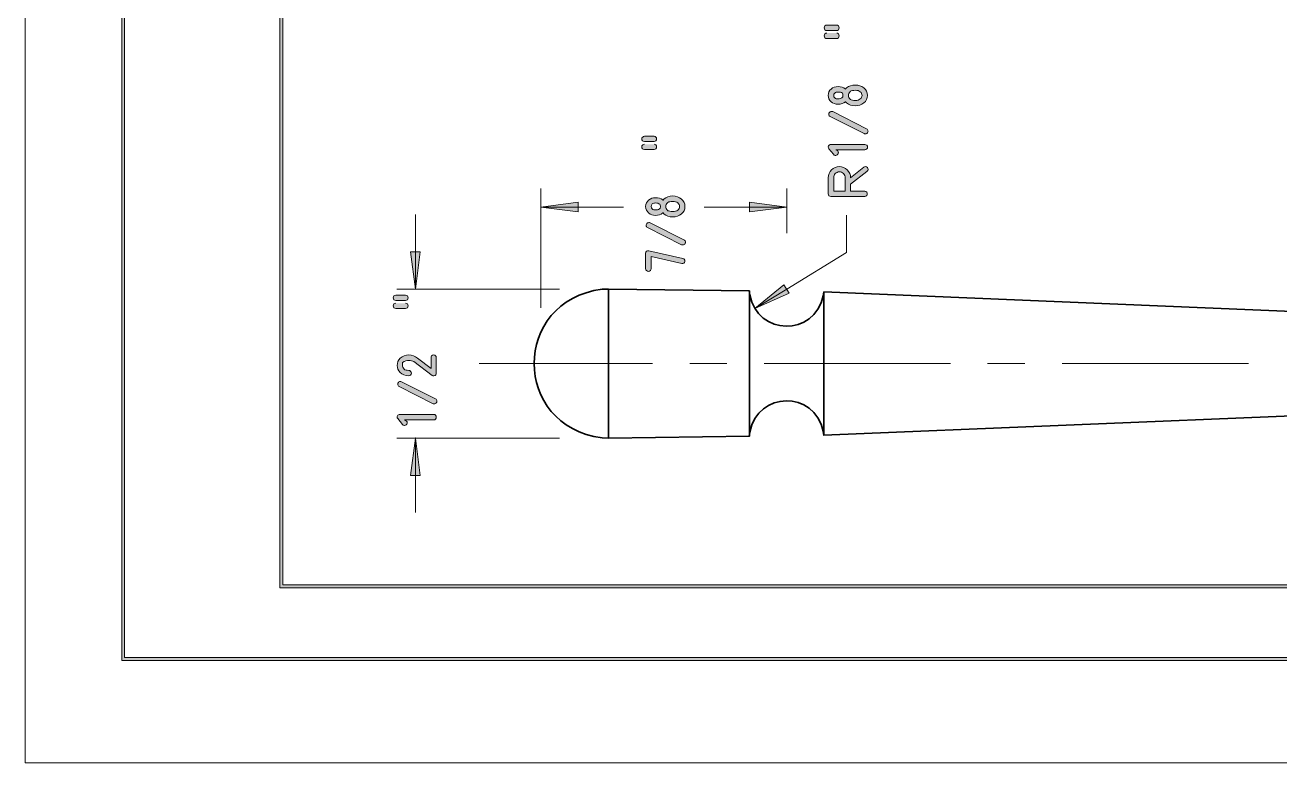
# Model space of a CAD drawing. Header units: inches. Extents: x -1525 to 612, y 0 to 1008.
# Drawn here: x 0 to 302.7, y 0 to 178 of the extents above; entities that cross this region are included whole.
import ezdxf

# ---------------------------------------------------------------- set-up
doc = ezdxf.new("R2010")
doc.units = ezdxf.units.IN
doc.header["$MEASUREMENT"] = 0
doc.layers.add('Layer 1', color=7, linetype='Continuous', lineweight=0)

# ---------------------------------------------------------------- blocks, each defined once
blk = doc.blocks.new('Block_33')
at = {"layer": 'Layer 1', "true_color": 0x000000, "transparency": 33554687}
h = blk.add_hatch(color=18, dxfattribs=at)
h.dxf.hatch_style = 2
h.paths.add_polyline_path([(589.74, 978.48), (589.02, 977.76), (589.02, 25.44), (24, 25.44), (24, 977.76), (589.02, 977.76), (589.74, 978.48), (23.34, 978.48), (23.34, 24.72), (589.74, 24.72), (589.74, 978.48)])
h = blk.add_hatch(color=18, dxfattribs=at)
h.dxf.hatch_style = 2
h.paths.add_polyline_path([(562.74, 273.42), (562.02, 272.7), (562.02, 42.96), (62.16, 42.96), (62.16, 272.7), (562.02, 272.7), (562.74, 273.42), (61.44, 273.42), (61.44, 42.24), (562.74, 42.24), (562.74, 273.42)])
h = blk.add_hatch(color=18, dxfattribs=at)
h.dxf.hatch_style = 2
edge = h.paths.add_edge_path()
edge.add_spline(control_points=[(197.82, 137.94), (197.82, 137.94), (197.82, 141.12), (197.82, 141.12), (197.82, 141.48), (197.7, 141.84), (197.4, 142.2), (197.16, 142.44), (196.8, 142.56), (196.44, 142.56), (196.02, 142.56), (195.72, 142.38), (195.42, 142.14), (195.18, 141.84), (195.06, 141.54), (195.06, 141.12), (195.06, 141.12), (195.06, 137.94), (195.06, 137.94), (195.06, 137.94), (197.82, 137.94), (197.82, 137.94)], knot_values=[0, 0, 0, 0, 1, 1, 1, 2, 2, 2, 3, 3, 3, 4, 4, 4, 5, 5, 5, 6, 6, 6, 7, 7, 7, 7], degree=3, periodic=0)
edge = h.paths.add_edge_path()
edge.add_spline(control_points=[(199.14, 139.62), (199.14, 139.62), (199.14, 137.94), (199.14, 137.94), (199.14, 137.94), (202.56, 137.94), (202.56, 137.94), (202.98, 137.82), (203.16, 137.58), (203.16, 137.28), (203.16, 136.92), (202.98, 136.68), (202.56, 136.62), (202.56, 136.62), (194.4, 136.62), (194.4, 136.62), (194.22, 136.62), (194.1, 136.68), (193.92, 136.8), (193.8, 136.92), (193.74, 137.1), (193.74, 137.28), (193.74, 137.28), (193.74, 141.12), (193.74, 141.12), (193.74, 141.84), (193.98, 142.5), (194.52, 143.04), (195.06, 143.58), (195.72, 143.82), (196.44, 143.82), (197.16, 143.82), (197.76, 143.58), (198.3, 143.04), (198.84, 142.56), (199.14, 141.9), (199.14, 141.12), (199.14, 141.12), (202.32, 143.7), (202.32, 143.7), (202.44, 143.82), (202.56, 143.82), (202.68, 143.82), (202.92, 143.82), (203.1, 143.76), (203.22, 143.58), (203.28, 143.46), (203.34, 143.34), (203.34, 143.16), (203.34, 142.98), (203.22, 142.8), (203.04, 142.68), (203.04, 142.68), (199.14, 139.62), (199.14, 139.62)], knot_values=[0, 0, 0, 0, 1, 1, 1, 2, 2, 2, 3, 3, 3, 4, 4, 4, 5, 5, 5, 6, 6, 6, 7, 7, 7, 8, 8, 8, 9, 9, 9, 10, 10, 10, 11, 11, 11, 12, 12, 12, 13, 13, 13, 14, 14, 14, 15, 15, 15, 16, 16, 16, 17, 17, 17, 18, 18, 18, 18], degree=3, periodic=0)
edge = h.paths.add_edge_path()
edge.add_spline(control_points=[(193.86, 148.14), (193.8, 148.26), (193.74, 148.38), (193.74, 148.5), (193.74, 148.62), (193.74, 148.74), (193.8, 148.8), (193.92, 149.04), (194.16, 149.16), (194.4, 149.16), (194.4, 149.16), (202.56, 149.16), (202.56, 149.16), (202.74, 149.16), (202.86, 149.1), (203.04, 148.98), (203.16, 148.86), (203.22, 148.74), (203.22, 148.56), (203.22, 148.38), (203.16, 148.2), (203.04, 148.08), (202.86, 147.96), (202.74, 147.9), (202.56, 147.9), (202.56, 147.9), (195.54, 147.9), (195.54, 147.9), (195.54, 147.9), (196.02, 147.6), (196.02, 147.6), (196.14, 147.48), (196.2, 147.36), (196.2, 147.18), (196.2, 147.12), (196.2, 147.12), (196.14, 147.06), (196.14, 146.88), (196.08, 146.76), (195.9, 146.64), (195.78, 146.58), (195.66, 146.52), (195.54, 146.52), (195.54, 146.52), (195.42, 146.52), (195.42, 146.52), (195.3, 146.58), (195.12, 146.64), (195, 146.82), (195, 146.82), (193.86, 148.14), (193.86, 148.14)], knot_values=[0, 0, 0, 0, 1, 1, 1, 2, 2, 2, 3, 3, 3, 4, 4, 4, 5, 5, 5, 6, 6, 6, 7, 7, 7, 8, 8, 8, 9, 9, 9, 10, 10, 10, 11, 11, 11, 12, 12, 12, 13, 13, 13, 14, 14, 14, 15, 15, 15, 16, 16, 16, 17, 17, 17, 17], degree=3, periodic=0)
edge = h.paths.add_edge_path()
edge.add_spline(control_points=[(194.22, 155.88), (193.98, 156), (193.86, 156.18), (193.86, 156.48), (193.86, 156.6), (193.92, 156.66), (193.92, 156.72), (194.04, 157.02), (194.28, 157.14), (194.52, 157.14), (194.64, 157.14), (194.7, 157.08), (194.82, 157.08), (194.82, 157.08), (202.98, 152.94), (202.98, 152.94), (203.22, 152.82), (203.34, 152.64), (203.34, 152.4), (203.34, 152.28), (203.34, 152.16), (203.28, 152.1), (203.16, 151.86), (202.98, 151.74), (202.68, 151.74), (202.56, 151.74), (202.5, 151.74), (202.38, 151.8), (202.38, 151.8), (194.22, 155.88), (194.22, 155.88)], knot_values=[0, 0, 0, 0, 1, 1, 1, 2, 2, 2, 3, 3, 3, 4, 4, 4, 5, 5, 5, 6, 6, 6, 7, 7, 7, 8, 8, 8, 9, 9, 9, 10, 10, 10, 10], degree=3, periodic=0)
edge = h.paths.add_edge_path()
edge.add_spline(control_points=[(197.28, 160.92), (197.28, 160.92), (197.28, 161.04), (197.28, 161.04), (197.28, 161.28), (197.28, 161.46), (197.16, 161.58), (196.86, 161.76), (196.5, 161.82), (196.14, 161.82), (195.78, 161.82), (195.54, 161.76), (195.3, 161.58), (195.12, 161.46), (195.06, 161.22), (195.06, 160.98), (195.06, 160.74), (195.12, 160.56), (195.3, 160.38), (195.48, 160.26), (195.78, 160.14), (196.14, 160.14), (196.5, 160.14), (196.8, 160.26), (197.04, 160.44), (197.22, 160.56), (197.28, 160.74), (197.28, 160.92)], knot_values=[0, 0, 0, 0, 1, 1, 1, 2, 2, 2, 3, 3, 3, 4, 4, 4, 5, 5, 5, 6, 6, 6, 7, 7, 7, 8, 8, 8, 9, 9, 9, 9], degree=3, periodic=0)
edge = h.paths.add_edge_path()
edge.add_spline(control_points=[(194.46, 159.48), (193.98, 159.84), (193.74, 160.38), (193.74, 160.98), (193.74, 161.64), (193.98, 162.18), (194.46, 162.54), (194.88, 162.96), (195.48, 163.14), (196.14, 163.14), (196.8, 163.14), (197.4, 162.96), (197.88, 162.54), (197.94, 162.54), (197.94, 162.48), (197.88, 162.48), (197.94, 162.6), (198, 162.66), (198.18, 162.84), (198.72, 163.26), (199.44, 163.5), (200.28, 163.5), (201.06, 163.5), (201.78, 163.26), (202.32, 162.84), (202.92, 162.36), (203.22, 161.76), (203.22, 160.98), (203.22, 160.26), (202.92, 159.66), (202.32, 159.18), (201.78, 158.7), (201.06, 158.52), (200.28, 158.52), (199.44, 158.52), (198.72, 158.7), (198.18, 159.18), (198, 159.3), (197.88, 159.42), (197.88, 159.54), (197.94, 159.54), (197.94, 159.48), (197.88, 159.42), (197.4, 159.06), (196.8, 158.88), (196.14, 158.88), (195.48, 158.88), (194.88, 159.06), (194.46, 159.48)], knot_values=[0, 0, 0, 0, 1, 1, 1, 2, 2, 2, 3, 3, 3, 4, 4, 4, 5, 5, 5, 6, 6, 6, 7, 7, 7, 8, 8, 8, 9, 9, 9, 10, 10, 10, 11, 11, 11, 12, 12, 12, 13, 13, 13, 14, 14, 14, 15, 15, 15, 16, 16, 16, 16], degree=3, periodic=0)
edge = h.paths.add_edge_path()
edge.add_spline(control_points=[(201.48, 160.14), (201.78, 160.38), (201.9, 160.68), (201.9, 160.98), (201.9, 161.34), (201.78, 161.64), (201.48, 161.88), (201.18, 162.12), (200.76, 162.24), (200.28, 162.24), (199.74, 162.24), (199.32, 162.12), (199.08, 162), (198.72, 161.64), (198.6, 161.34), (198.6, 160.98), (198.6, 160.68), (198.72, 160.32), (199.08, 160.02), (199.32, 159.84), (199.74, 159.78), (200.28, 159.78), (200.76, 159.78), (201.18, 159.9), (201.48, 160.14)], knot_values=[0, 0, 0, 0, 1, 1, 1, 2, 2, 2, 3, 3, 3, 4, 4, 4, 5, 5, 5, 6, 6, 6, 7, 7, 7, 8, 8, 8, 8], degree=3, periodic=0)
edge = h.paths.add_edge_path()
edge.add_spline(control_points=[(195.78, 177.96), (195.96, 177.96), (196.08, 177.9), (196.2, 177.78), (196.32, 177.66), (196.38, 177.48), (196.38, 177.3), (196.38, 177.12), (196.32, 176.94), (196.2, 176.82), (196.08, 176.7), (195.96, 176.64), (195.78, 176.64), (195.78, 176.64), (193.44, 176.64), (193.44, 176.64), (193.26, 176.64), (193.08, 176.7), (192.96, 176.82), (192.84, 176.94), (192.78, 177.12), (192.78, 177.3), (192.78, 177.48), (192.84, 177.66), (192.96, 177.78), (193.14, 177.9), (193.26, 177.96), (193.44, 177.96), (193.44, 177.96), (195.78, 177.96), (195.78, 177.96)], knot_values=[0, 0, 0, 0, 1, 1, 1, 2, 2, 2, 3, 3, 3, 4, 4, 4, 5, 5, 5, 6, 6, 6, 7, 7, 7, 8, 8, 8, 9, 9, 9, 10, 10, 10, 10], degree=3, periodic=0)
edge = h.paths.add_edge_path()
edge.add_spline(control_points=[(195.78, 176.04), (195.96, 176.04), (196.08, 175.98), (196.2, 175.86), (196.32, 175.74), (196.38, 175.56), (196.38, 175.38), (196.38, 175.2), (196.32, 175.08), (196.2, 174.9), (196.08, 174.78), (195.96, 174.72), (195.78, 174.72), (195.78, 174.72), (193.44, 174.72), (193.44, 174.72), (193.26, 174.72), (193.08, 174.78), (192.96, 174.9), (192.84, 175.08), (192.78, 175.2), (192.78, 175.38), (192.78, 175.56), (192.84, 175.74), (192.96, 175.86), (193.14, 175.98), (193.26, 176.04), (193.44, 176.04)], knot_values=[0, 0, 0, 0, 1, 1, 1, 2, 2, 2, 3, 3, 3, 4, 4, 4, 5, 5, 5, 6, 6, 6, 7, 7, 7, 8, 8, 8, 9, 9, 9, 9], degree=3, periodic=0)
edge.add_line((193.44, 176.04), (195.78, 176.04))
h = blk.add_hatch(color=18, dxfattribs=at)
h.dxf.hatch_style = 2
edge = h.paths.add_edge_path()
edge.add_spline(control_points=[(151.02, 122.16), (151.02, 122.16), (151.02, 119.22), (151.02, 119.22), (151.02, 119.04), (150.96, 118.86), (150.84, 118.74), (150.66, 118.62), (150.54, 118.56), (150.36, 118.56), (150.18, 118.56), (150.06, 118.62), (149.88, 118.74), (149.76, 118.86), (149.7, 119.04), (149.7, 119.22), (149.7, 119.22), (149.7, 122.94), (149.7, 122.94), (149.7, 123.12), (149.82, 123.3), (149.94, 123.42), (150.06, 123.54), (150.24, 123.54), (150.36, 123.54), (150.42, 123.54), (150.42, 123.54), (150.48, 123.54), (150.48, 123.54), (158.7, 121.68), (158.7, 121.68), (158.88, 121.68), (158.94, 121.56), (159, 121.5), (159.12, 121.32), (159.18, 121.2), (159.18, 121.08), (159.18, 121.02), (159.18, 120.96), (159.18, 120.9), (159.12, 120.72), (159.06, 120.6), (158.94, 120.54), (158.76, 120.48), (158.64, 120.42), (158.52, 120.42), (158.46, 120.42), (158.46, 120.42), (158.4, 120.42), (158.4, 120.42), (151.02, 122.16), (151.02, 122.16)], knot_values=[0, 0, 0, 0, 1, 1, 1, 2, 2, 2, 3, 3, 3, 4, 4, 4, 5, 5, 5, 6, 6, 6, 7, 7, 7, 8, 8, 8, 9, 9, 9, 10, 10, 10, 11, 11, 11, 12, 12, 12, 13, 13, 13, 14, 14, 14, 15, 15, 15, 16, 16, 16, 17, 17, 17, 17], degree=3, periodic=0)
edge = h.paths.add_edge_path()
edge.add_spline(control_points=[(150.18, 129.12), (149.94, 129.24), (149.82, 129.42), (149.82, 129.66), (149.82, 129.78), (149.88, 129.84), (149.88, 129.96), (150, 130.2), (150.24, 130.32), (150.48, 130.32), (150.6, 130.32), (150.66, 130.32), (150.78, 130.26), (150.78, 130.26), (158.94, 126.18), (158.94, 126.18), (159.18, 126.06), (159.3, 125.88), (159.3, 125.58), (159.3, 125.46), (159.3, 125.4), (159.24, 125.34), (159.12, 125.04), (158.94, 124.92), (158.64, 124.92), (158.58, 124.92), (158.46, 124.98), (158.34, 124.98), (158.34, 124.98), (150.18, 129.12), (150.18, 129.12)], knot_values=[0, 0, 0, 0, 1, 1, 1, 2, 2, 2, 3, 3, 3, 4, 4, 4, 5, 5, 5, 6, 6, 6, 7, 7, 7, 8, 8, 8, 9, 9, 9, 10, 10, 10, 10], degree=3, periodic=0)
edge = h.paths.add_edge_path()
edge.add_spline(control_points=[(153.24, 134.1), (153.24, 134.1), (153.24, 134.28), (153.24, 134.28), (153.24, 134.46), (153.24, 134.64), (153.12, 134.76), (152.82, 134.94), (152.46, 135.06), (152.1, 135.06), (151.74, 135.06), (151.5, 134.94), (151.26, 134.82), (151.08, 134.64), (151.02, 134.46), (151.02, 134.22), (151.02, 133.98), (151.08, 133.74), (151.26, 133.62), (151.5, 133.44), (151.74, 133.38), (152.1, 133.38), (152.46, 133.38), (152.76, 133.44), (153, 133.62), (153.18, 133.74), (153.24, 133.92), (153.24, 134.1)], knot_values=[0, 0, 0, 0, 1, 1, 1, 2, 2, 2, 3, 3, 3, 4, 4, 4, 5, 5, 5, 6, 6, 6, 7, 7, 7, 8, 8, 8, 9, 9, 9, 9], degree=3, periodic=0)
edge = h.paths.add_edge_path()
edge.add_spline(control_points=[(150.42, 132.66), (149.94, 133.02), (149.7, 133.56), (149.7, 134.22), (149.7, 134.82), (149.94, 135.36), (150.42, 135.72), (150.84, 136.14), (151.44, 136.32), (152.1, 136.32), (152.76, 136.32), (153.36, 136.14), (153.84, 135.78), (153.9, 135.72), (153.9, 135.66), (153.84, 135.66), (153.9, 135.78), (153.96, 135.9), (154.14, 136.02), (154.68, 136.5), (155.4, 136.74), (156.24, 136.74), (157.08, 136.74), (157.74, 136.5), (158.28, 136.02), (158.88, 135.54), (159.18, 134.94), (159.18, 134.22), (159.18, 133.44), (158.88, 132.84), (158.28, 132.36), (157.74, 131.94), (157.08, 131.7), (156.24, 131.7), (155.4, 131.7), (154.68, 131.94), (154.14, 132.36), (153.96, 132.54), (153.9, 132.6), (153.84, 132.72), (153.9, 132.72), (153.9, 132.66), (153.84, 132.66), (153.36, 132.24), (152.76, 132.06), (152.1, 132.06), (151.44, 132.06), (150.84, 132.24), (150.42, 132.66)], knot_values=[0, 0, 0, 0, 1, 1, 1, 2, 2, 2, 3, 3, 3, 4, 4, 4, 5, 5, 5, 6, 6, 6, 7, 7, 7, 8, 8, 8, 9, 9, 9, 10, 10, 10, 11, 11, 11, 12, 12, 12, 13, 13, 13, 14, 14, 14, 15, 15, 15, 16, 16, 16, 16], degree=3, periodic=0)
edge = h.paths.add_edge_path()
edge.add_spline(control_points=[(157.44, 133.32), (157.74, 133.56), (157.86, 133.86), (157.86, 134.22), (157.86, 134.52), (157.74, 134.82), (157.44, 135.06), (157.14, 135.3), (156.72, 135.42), (156.24, 135.42), (155.7, 135.42), (155.34, 135.36), (155.04, 135.18), (154.68, 134.88), (154.56, 134.52), (154.56, 134.22), (154.56, 133.86), (154.68, 133.56), (155.04, 133.2), (155.28, 133.08), (155.7, 133.02), (156.24, 133.02), (156.78, 133.02), (157.14, 133.08), (157.44, 133.32)], knot_values=[0, 0, 0, 0, 1, 1, 1, 2, 2, 2, 3, 3, 3, 4, 4, 4, 5, 5, 5, 6, 6, 6, 7, 7, 7, 8, 8, 8, 8], degree=3, periodic=0)
edge = h.paths.add_edge_path()
edge.add_spline(control_points=[(151.74, 151.14), (151.92, 151.14), (152.04, 151.08), (152.16, 150.96), (152.28, 150.84), (152.34, 150.66), (152.34, 150.48), (152.34, 150.3), (152.28, 150.18), (152.16, 150.06), (152.04, 149.94), (151.92, 149.88), (151.74, 149.88), (151.74, 149.88), (149.4, 149.88), (149.4, 149.88), (149.22, 149.88), (149.04, 149.94), (148.92, 150.06), (148.8, 150.18), (148.74, 150.3), (148.74, 150.48), (148.74, 150.72), (148.8, 150.84), (148.98, 150.96), (149.1, 151.08), (149.22, 151.14), (149.4, 151.14), (149.4, 151.14), (151.74, 151.14), (151.74, 151.14)], knot_values=[0, 0, 0, 0, 1, 1, 1, 2, 2, 2, 3, 3, 3, 4, 4, 4, 5, 5, 5, 6, 6, 6, 7, 7, 7, 8, 8, 8, 9, 9, 9, 10, 10, 10, 10], degree=3, periodic=0)
edge = h.paths.add_edge_path()
edge.add_spline(control_points=[(151.74, 149.22), (151.92, 149.22), (152.04, 149.16), (152.16, 149.04), (152.28, 148.92), (152.34, 148.74), (152.34, 148.56), (152.34, 148.38), (152.28, 148.26), (152.16, 148.14), (152.04, 148.02), (151.92, 147.96), (151.74, 147.96), (151.74, 147.96), (149.4, 147.96), (149.4, 147.96), (149.22, 147.96), (149.04, 148.02), (148.92, 148.14), (148.8, 148.26), (148.74, 148.44), (148.74, 148.56), (148.74, 148.8), (148.8, 148.92), (148.98, 149.04), (149.1, 149.16), (149.22, 149.22), (149.4, 149.22)], knot_values=[0, 0, 0, 0, 1, 1, 1, 2, 2, 2, 3, 3, 3, 4, 4, 4, 5, 5, 5, 6, 6, 6, 7, 7, 7, 8, 8, 8, 9, 9, 9, 9], degree=3, periodic=0)
edge.add_line((149.4, 149.22), (151.74, 149.22))
for points in [[(133.44, 134.04), (124.44, 134.04), (133.44, 132.9), (133.44, 135.24), (124.44, 134.04), (133.44, 134.04)], [(174.72, 134.04), (183.72, 134.04), (174.72, 135.24), (174.72, 132.9), (183.72, 134.04), (174.72, 134.04)], [(94.14, 123.3), (94.14, 114.3), (95.28, 123.3), (92.94, 123.3), (94.14, 114.3), (94.14, 123.3)], [(183.72, 114.3), (176.04, 109.62), (184.32, 113.34), (183.06, 115.32), (176.04, 109.62), (183.72, 114.3)], [(94.14, 69.36), (94.14, 78.36), (92.94, 69.36), (95.28, 69.36), (94.14, 78.36), (94.14, 69.36)]]:
    blk.add_hatch(color=18, dxfattribs=at).paths.add_polyline_path(points)
h = blk.add_hatch(color=18, dxfattribs=at)
h.dxf.hatch_style = 2
edge = h.paths.add_edge_path()
edge.add_spline(control_points=[(89.88, 83.04), (89.76, 83.16), (89.76, 83.28), (89.76, 83.4), (89.76, 83.52), (89.76, 83.58), (89.82, 83.7), (89.94, 83.94), (90.12, 84.06), (90.42, 84.06), (90.42, 84.06), (98.58, 84.06), (98.58, 84.06), (98.76, 84.06), (98.88, 84), (99, 83.88), (99.12, 83.76), (99.18, 83.58), (99.18, 83.4), (99.18, 83.22), (99.12, 83.1), (99, 82.92), (98.88, 82.8), (98.76, 82.74), (98.58, 82.74), (98.58, 82.74), (91.56, 82.74), (91.56, 82.74), (91.56, 82.74), (92.04, 82.44), (92.04, 82.44), (92.16, 82.32), (92.16, 82.2), (92.16, 82.08), (92.16, 82.02), (92.16, 81.96), (92.16, 81.9), (92.16, 81.72), (92.04, 81.6), (91.92, 81.54), (91.8, 81.42), (91.68, 81.42), (91.56, 81.42), (91.56, 81.42), (91.44, 81.42), (91.44, 81.42), (91.26, 81.42), (91.14, 81.54), (91.02, 81.66), (91.02, 81.66), (89.88, 83.04), (89.88, 83.04)], knot_values=[0, 0, 0, 0, 1, 1, 1, 2, 2, 2, 3, 3, 3, 4, 4, 4, 5, 5, 5, 6, 6, 6, 7, 7, 7, 8, 8, 8, 9, 9, 9, 10, 10, 10, 11, 11, 11, 12, 12, 12, 13, 13, 13, 14, 14, 14, 15, 15, 15, 16, 16, 16, 17, 17, 17, 17], degree=3, periodic=0)
edge = h.paths.add_edge_path()
edge.add_spline(control_points=[(90.24, 90.78), (90, 90.9), (89.88, 91.08), (89.88, 91.32), (89.88, 91.44), (89.88, 91.56), (89.94, 91.62), (90.06, 91.86), (90.24, 91.98), (90.54, 91.98), (90.6, 91.98), (90.72, 91.98), (90.78, 91.92), (90.78, 91.92), (99, 87.84), (99, 87.84), (99.24, 87.72), (99.36, 87.54), (99.36, 87.24), (99.36, 87.12), (99.3, 87.06), (99.3, 87), (99.18, 86.76), (98.94, 86.58), (98.7, 86.58), (98.58, 86.58), (98.52, 86.64), (98.4, 86.64), (98.4, 86.64), (90.24, 90.78), (90.24, 90.78)], knot_values=[0, 0, 0, 0, 1, 1, 1, 2, 2, 2, 3, 3, 3, 4, 4, 4, 5, 5, 5, 6, 6, 6, 7, 7, 7, 8, 8, 8, 9, 9, 9, 10, 10, 10, 10], degree=3, periodic=0)
edge = h.paths.add_edge_path()
edge.add_spline(control_points=[(97.92, 95.1), (97.92, 95.1), (97.92, 97.74), (97.92, 97.74), (97.92, 97.92), (97.98, 98.04), (98.04, 98.16), (98.22, 98.28), (98.4, 98.4), (98.58, 98.4), (98.76, 98.4), (98.88, 98.34), (99, 98.22), (99.12, 98.1), (99.18, 97.92), (99.18, 97.74), (99.18, 97.74), (99.18, 94.02), (99.18, 94.02), (99.18, 93.9), (99.18, 93.72), (99.06, 93.6), (99, 93.48), (98.82, 93.42), (98.64, 93.36), (98.64, 93.36), (98.58, 93.36), (98.58, 93.36), (98.4, 93.36), (98.28, 93.42), (98.16, 93.48), (98.16, 93.48), (93.78, 96.78), (93.78, 96.78), (93.48, 96.96), (93.06, 97.08), (92.58, 97.08), (92.1, 97.08), (91.62, 96.9), (91.08, 96.6), (91.08, 96.42), (91.02, 96.18), (91.02, 95.88), (91.02, 95.58), (91.14, 95.28), (91.44, 94.98), (91.68, 94.74), (92.04, 94.68), (92.58, 94.68), (92.76, 94.68), (92.88, 94.62), (93, 94.44), (93.12, 94.32), (93.18, 94.2), (93.18, 94.02), (93.18, 93.84), (93.12, 93.66), (93, 93.54), (92.88, 93.42), (92.76, 93.36), (92.58, 93.36), (91.68, 93.36), (91.02, 93.66), (90.48, 94.14), (90, 94.68), (89.76, 95.22), (89.76, 95.88), (89.76, 96.54), (90, 97.14), (90.48, 97.62), (91.08, 98.1), (91.8, 98.4), (92.58, 98.4), (93.36, 98.4), (94.02, 98.1), (94.68, 97.62), (94.68, 97.62), (97.92, 95.1), (97.92, 95.1)], knot_values=[0, 0, 0, 0, 1, 1, 1, 2, 2, 2, 3, 3, 3, 4, 4, 4, 5, 5, 5, 6, 6, 6, 7, 7, 7, 8, 8, 8, 9, 9, 9, 10, 10, 10, 11, 11, 11, 12, 12, 12, 13, 13, 13, 14, 14, 14, 15, 15, 15, 16, 16, 16, 17, 17, 17, 18, 18, 18, 19, 19, 19, 20, 20, 20, 21, 21, 21, 22, 22, 22, 23, 23, 23, 24, 24, 24, 25, 25, 25, 26, 26, 26, 26], degree=3, periodic=0)
edge = h.paths.add_edge_path()
edge.add_spline(control_points=[(91.74, 112.8), (91.92, 112.8), (92.1, 112.74), (92.22, 112.62), (92.34, 112.5), (92.4, 112.32), (92.4, 112.14), (92.4, 111.96), (92.34, 111.84), (92.22, 111.72), (92.1, 111.6), (91.92, 111.54), (91.74, 111.54), (91.74, 111.54), (89.46, 111.54), (89.46, 111.54), (89.28, 111.54), (89.1, 111.6), (88.98, 111.72), (88.86, 111.84), (88.8, 111.96), (88.8, 112.14), (88.8, 112.38), (88.86, 112.5), (88.98, 112.62), (89.1, 112.74), (89.28, 112.8), (89.46, 112.8), (89.46, 112.8), (91.74, 112.8), (91.74, 112.8)], knot_values=[0, 0, 0, 0, 1, 1, 1, 2, 2, 2, 3, 3, 3, 4, 4, 4, 5, 5, 5, 6, 6, 6, 7, 7, 7, 8, 8, 8, 9, 9, 9, 10, 10, 10, 10], degree=3, periodic=0)
edge = h.paths.add_edge_path()
edge.add_spline(control_points=[(91.74, 110.88), (91.92, 110.88), (92.1, 110.82), (92.22, 110.7), (92.34, 110.58), (92.4, 110.46), (92.4, 110.28), (92.4, 110.1), (92.34, 109.92), (92.22, 109.8), (92.1, 109.68), (91.92, 109.62), (91.74, 109.62), (91.74, 109.62), (89.46, 109.62), (89.46, 109.62), (89.28, 109.62), (89.1, 109.68), (88.98, 109.8), (88.86, 109.92), (88.8, 110.1), (88.8, 110.28), (88.8, 110.46), (88.86, 110.58), (88.98, 110.7), (89.1, 110.82), (89.28, 110.88), (89.46, 110.88)], knot_values=[0, 0, 0, 0, 1, 1, 1, 2, 2, 2, 3, 3, 3, 4, 4, 4, 5, 5, 5, 6, 6, 6, 7, 7, 7, 8, 8, 8, 9, 9, 9, 9], degree=3, periodic=0)
edge.add_line((89.46, 110.88), (91.74, 110.88))
h = blk.add_hatch(color=18, dxfattribs=at)
h.dxf.hatch_style = 2
h.paths.add_polyline_path([(183.72, 114.3), (183.78, 114.3), (183.78, 114.36), (183.72, 114.36)])
h = blk.add_hatch(color=18, dxfattribs=at)
h.dxf.hatch_style = 2
h.paths.add_polyline_path([(183.72, 114.3), (183.78, 114.3), (183.78, 114.36), (183.72, 114.36)])
at = {"layer": 'Layer 1', "color": 18, "lineweight": 9, "true_color": 0x000000}
for p, q in [((124.44, 109.8), (124.44, 138.54)), ((183.72, 127.8), (183.72, 138.54)), ((133.44, 134.04), (144.36, 134.04)), ((174.72, 134.04), (163.8, 134.04)), ((94.14, 132.3), (94.14, 123.3)), ((128.94, 114.3), (89.64, 114.3)), ((140.76, 96.36), (140.76, 114.3)), ((174.72, 96.36), (174.72, 113.88)), ((192.66, 96.36), (192.66, 113.64)), ((151.32, 96.36), (109.56, 96.36)), ((140.76, 78.36), (140.76, 96.36)), ((169.32, 96.36), (160.32, 96.36)), ((174.72, 78.78), (174.72, 96.36)), ((223.26, 96.36), (178.26, 96.36)), ((192.66, 79.02), (192.66, 96.36)), ((241.2, 96.36), (232.2, 96.36)), ((295.14, 96.36), (250.2, 96.36)), ((128.94, 78.36), (89.64, 78.36)), ((94.14, 60.36), (94.14, 69.36))]:
    blk.add_line(p, q, dxfattribs=at)
at = {"layer": 'Layer 1', "color": 18, "lineweight": 35, "true_color": 0x000000}
for p, q in [((140.76, 96.36), (140.76, 114.3)), ((174.72, 113.88), (140.76, 114.3)), ((174.72, 96.36), (174.72, 113.88)), ((192.66, 96.36), (192.66, 113.64)), ((485.64, 101.4), (192.66, 113.64)), ((140.76, 78.36), (140.76, 96.36)), ((174.72, 78.78), (174.72, 96.36)), ((192.66, 79.02), (192.66, 96.36)), ((192.66, 79.02), (485.64, 91.26)), ((140.76, 78.36), (174.72, 78.78))]:
    blk.add_line(p, q, dxfattribs=at)
at = {"layer": 'Layer 1'}
for points in [[(0, 1008), (612, 1008), (612, 0), (0, 0)], [(183.72, 114.3), (183.78, 114.3), (183.78, 114.36), (183.72, 114.36)], [(183.72, 114.3), (183.78, 114.3), (183.78, 114.36), (183.72, 114.36)]]:
    blk.add_lwpolyline(points, close=True, dxfattribs=at)
for points in [[(589.74, 978.48), (589.02, 977.76), (589.02, 25.44), (24, 25.44), (24, 977.76), (589.02, 977.76), (589.74, 978.48), (23.34, 978.48), (23.34, 24.72), (589.74, 24.72), (589.74, 978.48)], [(562.74, 273.42), (562.02, 272.7), (562.02, 42.96), (62.16, 42.96), (62.16, 272.7), (562.02, 272.7), (562.74, 273.42), (61.44, 273.42), (61.44, 42.24), (562.74, 42.24), (562.74, 273.42)], [(133.44, 134.04), (124.44, 134.04), (133.44, 132.9), (133.44, 135.24), (124.44, 134.04), (133.44, 134.04)], [(174.72, 134.04), (183.72, 134.04), (174.72, 135.24), (174.72, 132.9), (183.72, 134.04), (174.72, 134.04)], [(94.14, 123.3), (94.14, 114.3), (95.28, 123.3), (92.94, 123.3), (94.14, 114.3), (94.14, 123.3)], [(183.72, 114.3), (176.04, 109.62), (184.32, 113.34), (183.06, 115.32), (176.04, 109.62), (183.72, 114.3)], [(94.14, 69.36), (94.14, 78.36), (92.94, 69.36), (95.28, 69.36), (94.14, 78.36), (94.14, 69.36)]]:
    blk.add_lwpolyline(points, dxfattribs=at)
at = {"layer": 'Layer 1', "color": 18, "lineweight": 9, "true_color": 0x000000}
for points in [[(589.74, 978.48), (23.34, 978.48), (23.34, 24.72), (589.74, 24.72)], [(24, 977.76), (589.02, 977.76), (589.02, 25.44), (24, 25.44)], [(562.74, 273.42), (61.44, 273.42), (61.44, 42.24), (562.74, 42.24)], [(62.16, 272.7), (562.02, 272.7), (562.02, 42.96), (62.16, 42.96)], [(94.2, 114.24), (94.08, 114.24), (94.08, 114.36), (94.2, 114.36)], [(94.2, 78.3), (94.08, 78.3), (94.08, 78.42), (94.2, 78.42)]]:
    blk.add_lwpolyline(points, close=True, dxfattribs=at)
for points in [[(124.44, 134.04), (133.44, 132.9), (133.44, 135.24), (124.44, 134.04)], [(183.72, 134.04), (174.72, 135.24), (174.72, 132.9), (183.72, 134.04)], [(183.72, 114.3), (198.12, 123.12), (198.12, 132.12)], [(94.14, 114.3), (95.28, 123.3), (92.94, 123.3), (94.14, 114.3)], [(176.04, 109.62), (184.32, 113.34), (183.06, 115.32), (176.04, 109.62)], [(94.14, 78.36), (92.94, 69.36), (95.28, 69.36), (94.14, 78.36)]]:
    blk.add_lwpolyline(points, dxfattribs=at)
at = {"layer": 'Layer 1'}
for points, knots in [([(195.78, 177.96), (195.96, 177.96), (196.08, 177.9), (196.2, 177.78), (196.32, 177.66), (196.38, 177.48), (196.38, 177.3), (196.38, 177.12), (196.32, 176.94), (196.2, 176.82), (196.08, 176.7), (195.96, 176.64), (195.78, 176.64), (195.78, 176.64), (193.44, 176.64), (193.44, 176.64), (193.26, 176.64), (193.08, 176.7), (192.96, 176.82), (192.84, 176.94), (192.78, 177.12), (192.78, 177.3), (192.78, 177.48), (192.84, 177.66), (192.96, 177.78), (193.14, 177.9), (193.26, 177.96), (193.44, 177.96), (193.44, 177.96), (195.78, 177.96), (195.78, 177.96)], [0, 0, 0, 0, 1, 1, 1, 2, 2, 2, 3, 3, 3, 4, 4, 4, 5, 5, 5, 6, 6, 6, 7, 7, 7, 8, 8, 8, 9, 9, 9, 10, 10, 10, 10]), ([(195.78, 176.04), (195.96, 176.04), (196.08, 175.98), (196.2, 175.86), (196.32, 175.74), (196.38, 175.56), (196.38, 175.38), (196.38, 175.2), (196.32, 175.08), (196.2, 174.9), (196.08, 174.78), (195.96, 174.72), (195.78, 174.72), (195.78, 174.72), (193.44, 174.72), (193.44, 174.72), (193.26, 174.72), (193.08, 174.78), (192.96, 174.9), (192.84, 175.08), (192.78, 175.2), (192.78, 175.38), (192.78, 175.56), (192.84, 175.74), (192.96, 175.86), (193.14, 175.98), (193.26, 176.04), (193.44, 176.04)], [0, 0, 0, 0, 1, 1, 1, 2, 2, 2, 3, 3, 3, 4, 4, 4, 5, 5, 5, 6, 6, 6, 7, 7, 7, 8, 8, 8, 9, 9, 9, 9]), ([(194.46, 159.48), (193.98, 159.84), (193.74, 160.38), (193.74, 160.98), (193.74, 161.64), (193.98, 162.18), (194.46, 162.54), (194.88, 162.96), (195.48, 163.14), (196.14, 163.14), (196.8, 163.14), (197.4, 162.96), (197.88, 162.54), (197.94, 162.54), (197.94, 162.48), (197.88, 162.48), (197.94, 162.6), (198, 162.66), (198.18, 162.84), (198.72, 163.26), (199.44, 163.5), (200.28, 163.5), (201.06, 163.5), (201.78, 163.26), (202.32, 162.84), (202.92, 162.36), (203.22, 161.76), (203.22, 160.98), (203.22, 160.26), (202.92, 159.66), (202.32, 159.18), (201.78, 158.7), (201.06, 158.52), (200.28, 158.52), (199.44, 158.52), (198.72, 158.7), (198.18, 159.18), (198, 159.3), (197.88, 159.42), (197.88, 159.54), (197.94, 159.54), (197.94, 159.48), (197.88, 159.42), (197.4, 159.06), (196.8, 158.88), (196.14, 158.88), (195.48, 158.88), (194.88, 159.06), (194.46, 159.48)], [0, 0, 0, 0, 1, 1, 1, 2, 2, 2, 3, 3, 3, 4, 4, 4, 5, 5, 5, 6, 6, 6, 7, 7, 7, 8, 8, 8, 9, 9, 9, 10, 10, 10, 11, 11, 11, 12, 12, 12, 13, 13, 13, 14, 14, 14, 15, 15, 15, 16, 16, 16, 16]), ([(197.28, 160.92), (197.28, 160.92), (197.28, 161.04), (197.28, 161.04), (197.28, 161.28), (197.28, 161.46), (197.16, 161.58), (196.86, 161.76), (196.5, 161.82), (196.14, 161.82), (195.78, 161.82), (195.54, 161.76), (195.3, 161.58), (195.12, 161.46), (195.06, 161.22), (195.06, 160.98), (195.06, 160.74), (195.12, 160.56), (195.3, 160.38), (195.48, 160.26), (195.78, 160.14), (196.14, 160.14), (196.5, 160.14), (196.8, 160.26), (197.04, 160.44), (197.22, 160.56), (197.28, 160.74), (197.28, 160.92)], [0, 0, 0, 0, 1, 1, 1, 2, 2, 2, 3, 3, 3, 4, 4, 4, 5, 5, 5, 6, 6, 6, 7, 7, 7, 8, 8, 8, 9, 9, 9, 9]), ([(201.48, 160.14), (201.78, 160.38), (201.9, 160.68), (201.9, 160.98), (201.9, 161.34), (201.78, 161.64), (201.48, 161.88), (201.18, 162.12), (200.76, 162.24), (200.28, 162.24), (199.74, 162.24), (199.32, 162.12), (199.08, 162), (198.72, 161.64), (198.6, 161.34), (198.6, 160.98), (198.6, 160.68), (198.72, 160.32), (199.08, 160.02), (199.32, 159.84), (199.74, 159.78), (200.28, 159.78), (200.76, 159.78), (201.18, 159.9), (201.48, 160.14)], [0, 0, 0, 0, 1, 1, 1, 2, 2, 2, 3, 3, 3, 4, 4, 4, 5, 5, 5, 6, 6, 6, 7, 7, 7, 8, 8, 8, 8]), ([(194.22, 155.88), (193.98, 156), (193.86, 156.18), (193.86, 156.48), (193.86, 156.6), (193.92, 156.66), (193.92, 156.72), (194.04, 157.02), (194.28, 157.14), (194.52, 157.14), (194.64, 157.14), (194.7, 157.08), (194.82, 157.08), (194.82, 157.08), (202.98, 152.94), (202.98, 152.94), (203.22, 152.82), (203.34, 152.64), (203.34, 152.4), (203.34, 152.28), (203.34, 152.16), (203.28, 152.1), (203.16, 151.86), (202.98, 151.74), (202.68, 151.74), (202.56, 151.74), (202.5, 151.74), (202.38, 151.8), (202.38, 151.8), (194.22, 155.88), (194.22, 155.88)], [0, 0, 0, 0, 1, 1, 1, 2, 2, 2, 3, 3, 3, 4, 4, 4, 5, 5, 5, 6, 6, 6, 7, 7, 7, 8, 8, 8, 9, 9, 9, 10, 10, 10, 10]), ([(151.74, 151.14), (151.92, 151.14), (152.04, 151.08), (152.16, 150.96), (152.28, 150.84), (152.34, 150.66), (152.34, 150.48), (152.34, 150.3), (152.28, 150.18), (152.16, 150.06), (152.04, 149.94), (151.92, 149.88), (151.74, 149.88), (151.74, 149.88), (149.4, 149.88), (149.4, 149.88), (149.22, 149.88), (149.04, 149.94), (148.92, 150.06), (148.8, 150.18), (148.74, 150.3), (148.74, 150.48), (148.74, 150.72), (148.8, 150.84), (148.98, 150.96), (149.1, 151.08), (149.22, 151.14), (149.4, 151.14), (149.4, 151.14), (151.74, 151.14), (151.74, 151.14)], [0, 0, 0, 0, 1, 1, 1, 2, 2, 2, 3, 3, 3, 4, 4, 4, 5, 5, 5, 6, 6, 6, 7, 7, 7, 8, 8, 8, 9, 9, 9, 10, 10, 10, 10]), ([(151.74, 149.22), (151.92, 149.22), (152.04, 149.16), (152.16, 149.04), (152.28, 148.92), (152.34, 148.74), (152.34, 148.56), (152.34, 148.38), (152.28, 148.26), (152.16, 148.14), (152.04, 148.02), (151.92, 147.96), (151.74, 147.96), (151.74, 147.96), (149.4, 147.96), (149.4, 147.96), (149.22, 147.96), (149.04, 148.02), (148.92, 148.14), (148.8, 148.26), (148.74, 148.44), (148.74, 148.56), (148.74, 148.8), (148.8, 148.92), (148.98, 149.04), (149.1, 149.16), (149.22, 149.22), (149.4, 149.22)], [0, 0, 0, 0, 1, 1, 1, 2, 2, 2, 3, 3, 3, 4, 4, 4, 5, 5, 5, 6, 6, 6, 7, 7, 7, 8, 8, 8, 9, 9, 9, 9]), ([(193.86, 148.14), (193.8, 148.26), (193.74, 148.38), (193.74, 148.5), (193.74, 148.62), (193.74, 148.74), (193.8, 148.8), (193.92, 149.04), (194.16, 149.16), (194.4, 149.16), (194.4, 149.16), (202.56, 149.16), (202.56, 149.16), (202.74, 149.16), (202.86, 149.1), (203.04, 148.98), (203.16, 148.86), (203.22, 148.74), (203.22, 148.56), (203.22, 148.38), (203.16, 148.2), (203.04, 148.08), (202.86, 147.96), (202.74, 147.9), (202.56, 147.9), (202.56, 147.9), (195.54, 147.9), (195.54, 147.9), (195.54, 147.9), (196.02, 147.6), (196.02, 147.6), (196.14, 147.48), (196.2, 147.36), (196.2, 147.18), (196.2, 147.12), (196.2, 147.12), (196.14, 147.06), (196.14, 146.88), (196.08, 146.76), (195.9, 146.64), (195.78, 146.58), (195.66, 146.52), (195.54, 146.52), (195.54, 146.52), (195.42, 146.52), (195.42, 146.52), (195.3, 146.58), (195.12, 146.64), (195, 146.82), (195, 146.82), (193.86, 148.14), (193.86, 148.14)], [0, 0, 0, 0, 1, 1, 1, 2, 2, 2, 3, 3, 3, 4, 4, 4, 5, 5, 5, 6, 6, 6, 7, 7, 7, 8, 8, 8, 9, 9, 9, 10, 10, 10, 11, 11, 11, 12, 12, 12, 13, 13, 13, 14, 14, 14, 15, 15, 15, 16, 16, 16, 17, 17, 17, 17]), ([(199.14, 139.62), (199.14, 139.62), (199.14, 137.94), (199.14, 137.94), (199.14, 137.94), (202.56, 137.94), (202.56, 137.94), (202.98, 137.82), (203.16, 137.58), (203.16, 137.28), (203.16, 136.92), (202.98, 136.68), (202.56, 136.62), (202.56, 136.62), (194.4, 136.62), (194.4, 136.62), (194.22, 136.62), (194.1, 136.68), (193.92, 136.8), (193.8, 136.92), (193.74, 137.1), (193.74, 137.28), (193.74, 137.28), (193.74, 141.12), (193.74, 141.12), (193.74, 141.84), (193.98, 142.5), (194.52, 143.04), (195.06, 143.58), (195.72, 143.82), (196.44, 143.82), (197.16, 143.82), (197.76, 143.58), (198.3, 143.04), (198.84, 142.56), (199.14, 141.9), (199.14, 141.12), (199.14, 141.12), (202.32, 143.7), (202.32, 143.7), (202.44, 143.82), (202.56, 143.82), (202.68, 143.82), (202.92, 143.82), (203.1, 143.76), (203.22, 143.58), (203.28, 143.46), (203.34, 143.34), (203.34, 143.16), (203.34, 142.98), (203.22, 142.8), (203.04, 142.68), (203.04, 142.68), (199.14, 139.62), (199.14, 139.62)], [0, 0, 0, 0, 1, 1, 1, 2, 2, 2, 3, 3, 3, 4, 4, 4, 5, 5, 5, 6, 6, 6, 7, 7, 7, 8, 8, 8, 9, 9, 9, 10, 10, 10, 11, 11, 11, 12, 12, 12, 13, 13, 13, 14, 14, 14, 15, 15, 15, 16, 16, 16, 17, 17, 17, 18, 18, 18, 18]), ([(197.82, 137.94), (197.82, 137.94), (197.82, 141.12), (197.82, 141.12), (197.82, 141.48), (197.7, 141.84), (197.4, 142.2), (197.16, 142.44), (196.8, 142.56), (196.44, 142.56), (196.02, 142.56), (195.72, 142.38), (195.42, 142.14), (195.18, 141.84), (195.06, 141.54), (195.06, 141.12), (195.06, 141.12), (195.06, 137.94), (195.06, 137.94), (195.06, 137.94), (197.82, 137.94), (197.82, 137.94)], [0, 0, 0, 0, 1, 1, 1, 2, 2, 2, 3, 3, 3, 4, 4, 4, 5, 5, 5, 6, 6, 6, 7, 7, 7, 7]), ([(150.42, 132.66), (149.94, 133.02), (149.7, 133.56), (149.7, 134.22), (149.7, 134.82), (149.94, 135.36), (150.42, 135.72), (150.84, 136.14), (151.44, 136.32), (152.1, 136.32), (152.76, 136.32), (153.36, 136.14), (153.84, 135.78), (153.9, 135.72), (153.9, 135.66), (153.84, 135.66), (153.9, 135.78), (153.96, 135.9), (154.14, 136.02), (154.68, 136.5), (155.4, 136.74), (156.24, 136.74), (157.08, 136.74), (157.74, 136.5), (158.28, 136.02), (158.88, 135.54), (159.18, 134.94), (159.18, 134.22), (159.18, 133.44), (158.88, 132.84), (158.28, 132.36), (157.74, 131.94), (157.08, 131.7), (156.24, 131.7), (155.4, 131.7), (154.68, 131.94), (154.14, 132.36), (153.96, 132.54), (153.9, 132.6), (153.84, 132.72), (153.9, 132.72), (153.9, 132.66), (153.84, 132.66), (153.36, 132.24), (152.76, 132.06), (152.1, 132.06), (151.44, 132.06), (150.84, 132.24), (150.42, 132.66)], [0, 0, 0, 0, 1, 1, 1, 2, 2, 2, 3, 3, 3, 4, 4, 4, 5, 5, 5, 6, 6, 6, 7, 7, 7, 8, 8, 8, 9, 9, 9, 10, 10, 10, 11, 11, 11, 12, 12, 12, 13, 13, 13, 14, 14, 14, 15, 15, 15, 16, 16, 16, 16]), ([(153.24, 134.1), (153.24, 134.1), (153.24, 134.28), (153.24, 134.28), (153.24, 134.46), (153.24, 134.64), (153.12, 134.76), (152.82, 134.94), (152.46, 135.06), (152.1, 135.06), (151.74, 135.06), (151.5, 134.94), (151.26, 134.82), (151.08, 134.64), (151.02, 134.46), (151.02, 134.22), (151.02, 133.98), (151.08, 133.74), (151.26, 133.62), (151.5, 133.44), (151.74, 133.38), (152.1, 133.38), (152.46, 133.38), (152.76, 133.44), (153, 133.62), (153.18, 133.74), (153.24, 133.92), (153.24, 134.1)], [0, 0, 0, 0, 1, 1, 1, 2, 2, 2, 3, 3, 3, 4, 4, 4, 5, 5, 5, 6, 6, 6, 7, 7, 7, 8, 8, 8, 9, 9, 9, 9]), ([(157.44, 133.32), (157.74, 133.56), (157.86, 133.86), (157.86, 134.22), (157.86, 134.52), (157.74, 134.82), (157.44, 135.06), (157.14, 135.3), (156.72, 135.42), (156.24, 135.42), (155.7, 135.42), (155.34, 135.36), (155.04, 135.18), (154.68, 134.88), (154.56, 134.52), (154.56, 134.22), (154.56, 133.86), (154.68, 133.56), (155.04, 133.2), (155.28, 133.08), (155.7, 133.02), (156.24, 133.02), (156.78, 133.02), (157.14, 133.08), (157.44, 133.32)], [0, 0, 0, 0, 1, 1, 1, 2, 2, 2, 3, 3, 3, 4, 4, 4, 5, 5, 5, 6, 6, 6, 7, 7, 7, 8, 8, 8, 8]), ([(150.18, 129.12), (149.94, 129.24), (149.82, 129.42), (149.82, 129.66), (149.82, 129.78), (149.88, 129.84), (149.88, 129.96), (150, 130.2), (150.24, 130.32), (150.48, 130.32), (150.6, 130.32), (150.66, 130.32), (150.78, 130.26), (150.78, 130.26), (158.94, 126.18), (158.94, 126.18), (159.18, 126.06), (159.3, 125.88), (159.3, 125.58), (159.3, 125.46), (159.3, 125.4), (159.24, 125.34), (159.12, 125.04), (158.94, 124.92), (158.64, 124.92), (158.58, 124.92), (158.46, 124.98), (158.34, 124.98), (158.34, 124.98), (150.18, 129.12), (150.18, 129.12)], [0, 0, 0, 0, 1, 1, 1, 2, 2, 2, 3, 3, 3, 4, 4, 4, 5, 5, 5, 6, 6, 6, 7, 7, 7, 8, 8, 8, 9, 9, 9, 10, 10, 10, 10]), ([(151.02, 122.16), (151.02, 122.16), (151.02, 119.22), (151.02, 119.22), (151.02, 119.04), (150.96, 118.86), (150.84, 118.74), (150.66, 118.62), (150.54, 118.56), (150.36, 118.56), (150.18, 118.56), (150.06, 118.62), (149.88, 118.74), (149.76, 118.86), (149.7, 119.04), (149.7, 119.22), (149.7, 119.22), (149.7, 122.94), (149.7, 122.94), (149.7, 123.12), (149.82, 123.3), (149.94, 123.42), (150.06, 123.54), (150.24, 123.54), (150.36, 123.54), (150.42, 123.54), (150.42, 123.54), (150.48, 123.54), (150.48, 123.54), (158.7, 121.68), (158.7, 121.68), (158.88, 121.68), (158.94, 121.56), (159, 121.5), (159.12, 121.32), (159.18, 121.2), (159.18, 121.08), (159.18, 121.02), (159.18, 120.96), (159.18, 120.9), (159.12, 120.72), (159.06, 120.6), (158.94, 120.54), (158.76, 120.48), (158.64, 120.42), (158.52, 120.42), (158.46, 120.42), (158.46, 120.42), (158.4, 120.42), (158.4, 120.42), (151.02, 122.16), (151.02, 122.16)], [0, 0, 0, 0, 1, 1, 1, 2, 2, 2, 3, 3, 3, 4, 4, 4, 5, 5, 5, 6, 6, 6, 7, 7, 7, 8, 8, 8, 9, 9, 9, 10, 10, 10, 11, 11, 11, 12, 12, 12, 13, 13, 13, 14, 14, 14, 15, 15, 15, 16, 16, 16, 17, 17, 17, 17]), ([(91.74, 112.8), (91.92, 112.8), (92.1, 112.74), (92.22, 112.62), (92.34, 112.5), (92.4, 112.32), (92.4, 112.14), (92.4, 111.96), (92.34, 111.84), (92.22, 111.72), (92.1, 111.6), (91.92, 111.54), (91.74, 111.54), (91.74, 111.54), (89.46, 111.54), (89.46, 111.54), (89.28, 111.54), (89.1, 111.6), (88.98, 111.72), (88.86, 111.84), (88.8, 111.96), (88.8, 112.14), (88.8, 112.38), (88.86, 112.5), (88.98, 112.62), (89.1, 112.74), (89.28, 112.8), (89.46, 112.8), (89.46, 112.8), (91.74, 112.8), (91.74, 112.8)], [0, 0, 0, 0, 1, 1, 1, 2, 2, 2, 3, 3, 3, 4, 4, 4, 5, 5, 5, 6, 6, 6, 7, 7, 7, 8, 8, 8, 9, 9, 9, 10, 10, 10, 10]), ([(91.74, 110.88), (91.92, 110.88), (92.1, 110.82), (92.22, 110.7), (92.34, 110.58), (92.4, 110.46), (92.4, 110.28), (92.4, 110.1), (92.34, 109.92), (92.22, 109.8), (92.1, 109.68), (91.92, 109.62), (91.74, 109.62), (91.74, 109.62), (89.46, 109.62), (89.46, 109.62), (89.28, 109.62), (89.1, 109.68), (88.98, 109.8), (88.86, 109.92), (88.8, 110.1), (88.8, 110.28), (88.8, 110.46), (88.86, 110.58), (88.98, 110.7), (89.1, 110.82), (89.28, 110.88), (89.46, 110.88)], [0, 0, 0, 0, 1, 1, 1, 2, 2, 2, 3, 3, 3, 4, 4, 4, 5, 5, 5, 6, 6, 6, 7, 7, 7, 8, 8, 8, 9, 9, 9, 9]), ([(97.92, 95.1), (97.92, 95.1), (97.92, 97.74), (97.92, 97.74), (97.92, 97.92), (97.98, 98.04), (98.04, 98.16), (98.22, 98.28), (98.4, 98.4), (98.58, 98.4), (98.76, 98.4), (98.88, 98.34), (99, 98.22), (99.12, 98.1), (99.18, 97.92), (99.18, 97.74), (99.18, 97.74), (99.18, 94.02), (99.18, 94.02), (99.18, 93.9), (99.18, 93.72), (99.06, 93.6), (99, 93.48), (98.82, 93.42), (98.64, 93.36), (98.64, 93.36), (98.58, 93.36), (98.58, 93.36), (98.4, 93.36), (98.28, 93.42), (98.16, 93.48), (98.16, 93.48), (93.78, 96.78), (93.78, 96.78), (93.48, 96.96), (93.06, 97.08), (92.58, 97.08), (92.1, 97.08), (91.62, 96.9), (91.08, 96.6), (91.08, 96.42), (91.02, 96.18), (91.02, 95.88), (91.02, 95.58), (91.14, 95.28), (91.44, 94.98), (91.68, 94.74), (92.04, 94.68), (92.58, 94.68), (92.76, 94.68), (92.88, 94.62), (93, 94.44), (93.12, 94.32), (93.18, 94.2), (93.18, 94.02), (93.18, 93.84), (93.12, 93.66), (93, 93.54), (92.88, 93.42), (92.76, 93.36), (92.58, 93.36), (91.68, 93.36), (91.02, 93.66), (90.48, 94.14), (90, 94.68), (89.76, 95.22), (89.76, 95.88), (89.76, 96.54), (90, 97.14), (90.48, 97.62), (91.08, 98.1), (91.8, 98.4), (92.58, 98.4), (93.36, 98.4), (94.02, 98.1), (94.68, 97.62), (94.68, 97.62), (97.92, 95.1), (97.92, 95.1)], [0, 0, 0, 0, 1, 1, 1, 2, 2, 2, 3, 3, 3, 4, 4, 4, 5, 5, 5, 6, 6, 6, 7, 7, 7, 8, 8, 8, 9, 9, 9, 10, 10, 10, 11, 11, 11, 12, 12, 12, 13, 13, 13, 14, 14, 14, 15, 15, 15, 16, 16, 16, 17, 17, 17, 18, 18, 18, 19, 19, 19, 20, 20, 20, 21, 21, 21, 22, 22, 22, 23, 23, 23, 24, 24, 24, 25, 25, 25, 26, 26, 26, 26]), ([(90.24, 90.78), (90, 90.9), (89.88, 91.08), (89.88, 91.32), (89.88, 91.44), (89.88, 91.56), (89.94, 91.62), (90.06, 91.86), (90.24, 91.98), (90.54, 91.98), (90.6, 91.98), (90.72, 91.98), (90.78, 91.92), (90.78, 91.92), (99, 87.84), (99, 87.84), (99.24, 87.72), (99.36, 87.54), (99.36, 87.24), (99.36, 87.12), (99.3, 87.06), (99.3, 87), (99.18, 86.76), (98.94, 86.58), (98.7, 86.58), (98.58, 86.58), (98.52, 86.64), (98.4, 86.64), (98.4, 86.64), (90.24, 90.78), (90.24, 90.78)], [0, 0, 0, 0, 1, 1, 1, 2, 2, 2, 3, 3, 3, 4, 4, 4, 5, 5, 5, 6, 6, 6, 7, 7, 7, 8, 8, 8, 9, 9, 9, 10, 10, 10, 10]), ([(89.88, 83.04), (89.76, 83.16), (89.76, 83.28), (89.76, 83.4), (89.76, 83.52), (89.76, 83.58), (89.82, 83.7), (89.94, 83.94), (90.12, 84.06), (90.42, 84.06), (90.42, 84.06), (98.58, 84.06), (98.58, 84.06), (98.76, 84.06), (98.88, 84), (99, 83.88), (99.12, 83.76), (99.18, 83.58), (99.18, 83.4), (99.18, 83.22), (99.12, 83.1), (99, 82.92), (98.88, 82.8), (98.76, 82.74), (98.58, 82.74), (98.58, 82.74), (91.56, 82.74), (91.56, 82.74), (91.56, 82.74), (92.04, 82.44), (92.04, 82.44), (92.16, 82.32), (92.16, 82.2), (92.16, 82.08), (92.16, 82.02), (92.16, 81.96), (92.16, 81.9), (92.16, 81.72), (92.04, 81.6), (91.92, 81.54), (91.8, 81.42), (91.68, 81.42), (91.56, 81.42), (91.56, 81.42), (91.44, 81.42), (91.44, 81.42), (91.26, 81.42), (91.14, 81.54), (91.02, 81.66), (91.02, 81.66), (89.88, 83.04), (89.88, 83.04)], [0, 0, 0, 0, 1, 1, 1, 2, 2, 2, 3, 3, 3, 4, 4, 4, 5, 5, 5, 6, 6, 6, 7, 7, 7, 8, 8, 8, 9, 9, 9, 10, 10, 10, 11, 11, 11, 12, 12, 12, 13, 13, 13, 14, 14, 14, 15, 15, 15, 16, 16, 16, 17, 17, 17, 17])]:
    blk.add_open_spline(points, degree=3, knots=knots, dxfattribs=at)
at = {"layer": 'Layer 1', "color": 18, "lineweight": 35, "true_color": 0x000000}
for points in [[(140.7, 114.3), (140.7, 114.3), (139.2, 114.24), (139.2, 114.24), (117.34, 111.53), (117.34, 81.13), (139.2, 78.42), (139.2, 78.42), (140.7, 78.3), (140.7, 78.3)], [(174.66, 113.88), (174.66, 113.88), (174.84, 112.92), (174.84, 112.92), (176.61, 102.98), (190.47, 102.77), (192.54, 112.68), (192.54, 112.68), (192.66, 113.64), (192.66, 113.64)], [(192.66, 78.96), (192.66, 78.96), (192.54, 79.98), (192.54, 79.98), (190.4, 89.91), (176.72, 89.68), (174.84, 79.8), (174.84, 79.8), (174.66, 78.72), (174.66, 78.72)]]:
    blk.add_open_spline(points, degree=3, knots=[0, 0, 0, 0, 1, 1, 1, 2, 2, 2, 3, 3, 3, 3], dxfattribs=at)
blk = doc.blocks.new('Block_32')
at = {"layer": 'Layer 1'}
blk.add_blockref('Block_33', (0, 0), dxfattribs=at)

msp = doc.modelspace()

# ---------------------------------------------------------------- block references
at = {"layer": 'Layer 1'}
msp.add_blockref('Block_32', (0, 0), dxfattribs=at)

doc.saveas('drawing.dxf')
